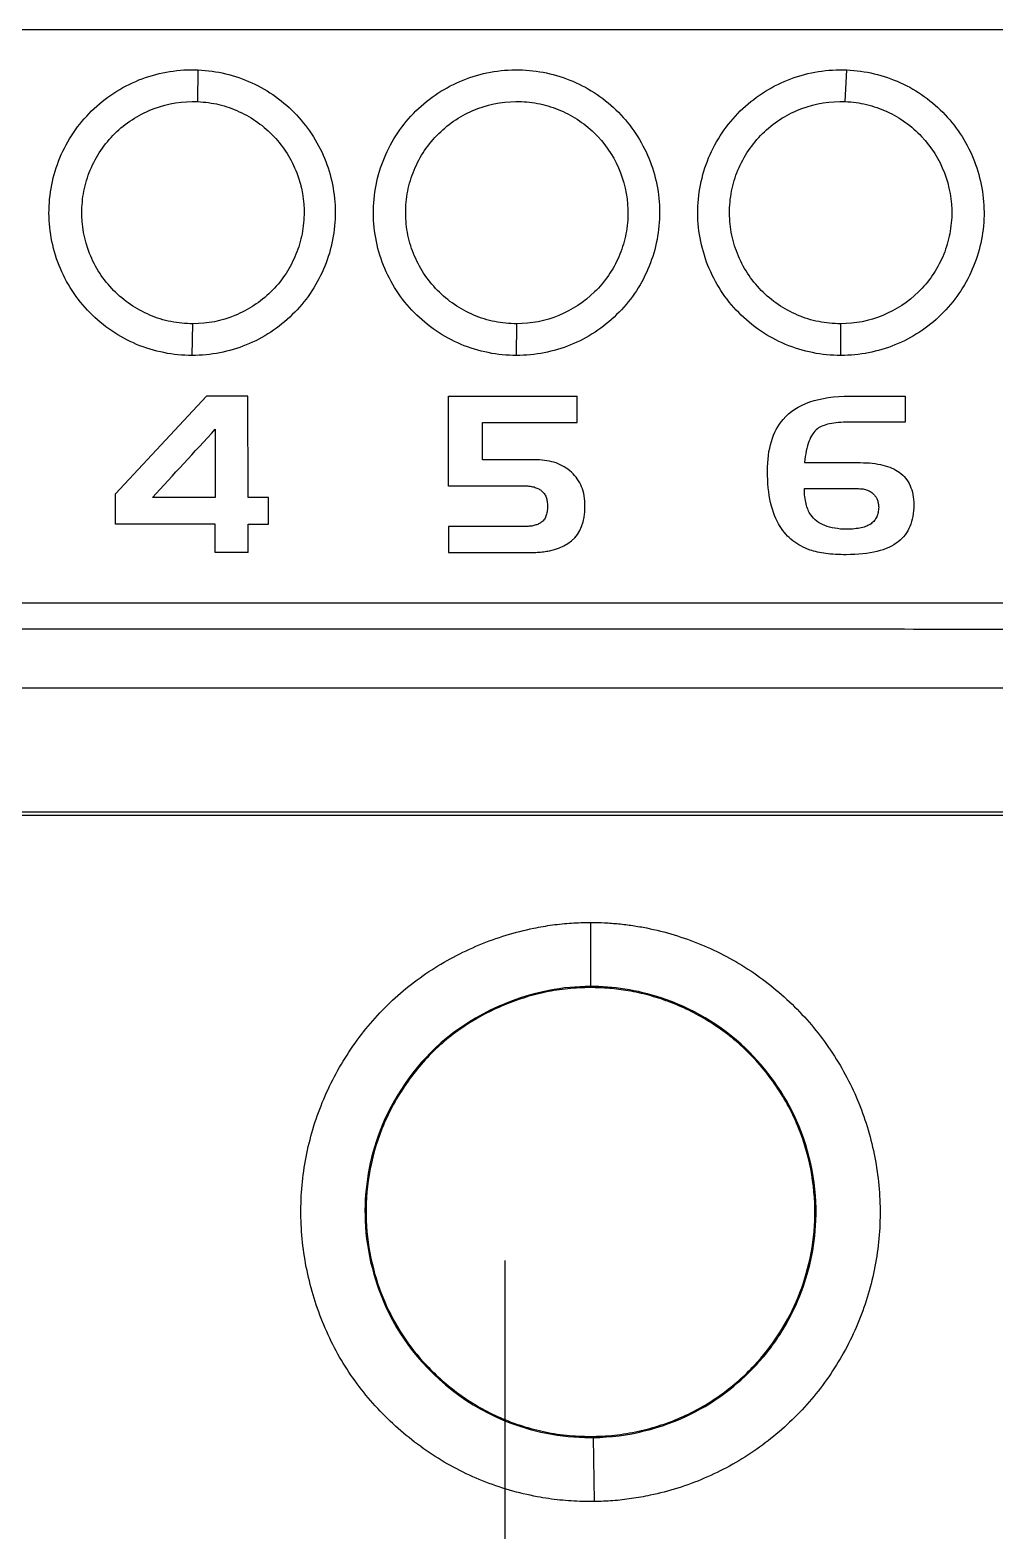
# Model space of a CAD drawing. Header units: inches. Extents: x 15 to 148, y 10 to 111.
# Drawn here: x 141.404 to 141.822, y 101.25 to 101.9 of the extents above; entities that cross this region are included whole.
import ezdxf

# ---------------------------------------------------------------- set-up
doc = ezdxf.new("R2010")
doc.units = ezdxf.units.IN
doc.header["$MEASUREMENT"] = 0
doc.layers.add('BLK_12AWG', color=7, linetype='Continuous')

# ---------------------------------------------------------------- blocks, each defined once
blk = doc.blocks.new('Varia')
at = {"color": 7, "linetype": 'Continuous'}
for p, q in [((165.2195, 100.8405), (162.0019, 100.8405)), ((163.078, 100.7784), (163.0784, 100.8059)), ((163.6389, 100.7784), (163.6402, 100.8059)), ((163.0731, 100.5585), (163.0739, 100.586)), ((163.3541, 100.5585), (163.3544, 100.586)), ((163.6351, 100.5585), (163.6349, 100.586)), ((163.0069, 100.4387), (163.0857, 100.5233)), ((163.1216, 100.4354), (163.1214, 100.5233)), ((163.2953, 100.4453), (163.2953, 100.5233)), ((163.2953, 100.5233), (163.4067, 100.5233)), ((163.4067, 100.5006), (163.4067, 100.5233)), ((163.6083, 100.5183), (163.612, 100.5194)), ((163.612, 100.5194), (163.6159, 100.5205)), ((163.6159, 100.5205), (163.6199, 100.5213)), ((163.6199, 100.5213), (163.6242, 100.522)), ((163.6242, 100.522), (163.6286, 100.5226)), ((163.6286, 100.5226), (163.6332, 100.523)), ((163.6332, 100.523), (163.638, 100.5232)), ((163.638, 100.5232), (163.6429, 100.5233)), ((163.6429, 100.5233), (163.6908, 100.5233)), ((163.6908, 100.5233), (163.6908, 100.5008)), ((163.5851, 100.5031), (163.5874, 100.5056)), ((163.5874, 100.5056), (163.5898, 100.5079)), ((163.5898, 100.5079), (163.5924, 100.51)), ((163.5924, 100.51), (163.5952, 100.512)), ((163.5952, 100.512), (163.5982, 100.5138)), ((163.5982, 100.5138), (163.6014, 100.5154)), ((163.6014, 100.5154), (163.6047, 100.5169)), ((163.6047, 100.5169), (163.6083, 100.5183)), ((163.0932, 100.4946), (163.0932, 100.4354)), ((163.3248, 100.468), (163.3248, 100.5006)), ((163.5779, 100.492), (163.5791, 100.4944)), ((163.5791, 100.4944), (163.5805, 100.4968)), ((163.5805, 100.4968), (163.5819, 100.499)), ((163.5819, 100.499), (163.5834, 100.5011)), ((163.5834, 100.5011), (163.5851, 100.5031)), ((163.6126, 100.4929), (163.6116, 100.4918)), ((163.6137, 100.494), (163.6126, 100.4929)), ((163.6148, 100.495), (163.6137, 100.494)), ((163.6157, 100.4957), (163.6148, 100.495)), ((163.6168, 100.4963), (163.6157, 100.4957)), ((163.618, 100.497), (163.6168, 100.4963)), ((163.6193, 100.4975), (163.618, 100.497)), ((163.6206, 100.498), (163.6193, 100.4975)), ((163.6221, 100.4985), (163.6206, 100.498)), ((163.6236, 100.499), (163.6221, 100.4985)), ((163.6253, 100.4993), (163.6236, 100.499)), ((163.6271, 100.4997), (163.6253, 100.4993)), ((163.6289, 100.5), (163.6271, 100.4997)), ((163.6309, 100.5002), (163.6289, 100.5)), ((163.6329, 100.5004), (163.6309, 100.5002)), ((163.6351, 100.5006), (163.6329, 100.5004)), ((163.6373, 100.5007), (163.6351, 100.5006)), ((163.6397, 100.5008), (163.6373, 100.5007)), ((163.6421, 100.5008), (163.6397, 100.5008)), ((163.6908, 100.5008), (163.6421, 100.5008)), ((163.5734, 100.4783), (163.5741, 100.4812)), ((163.5741, 100.4812), (163.5749, 100.4841)), ((163.5749, 100.4841), (163.5758, 100.4868)), ((163.5758, 100.4868), (163.5768, 100.4895)), ((163.5768, 100.4895), (163.5779, 100.492)), ((163.6061, 100.4802), (163.6055, 100.478)), ((163.6067, 100.4822), (163.6061, 100.4802)), ((163.6074, 100.4841), (163.6067, 100.4822)), ((163.6081, 100.4858), (163.6074, 100.4841)), ((163.6089, 100.4875), (163.6081, 100.4858)), ((163.6097, 100.489), (163.6089, 100.4875)), ((163.6107, 100.4905), (163.6097, 100.489)), ((163.6116, 100.4918), (163.6107, 100.4905)), ((163.3741, 100.468), (163.3719, 100.468)), ((163.3763, 100.4678), (163.3741, 100.468)), ((163.3785, 100.4676), (163.3763, 100.4678)), ((163.3805, 100.4673), (163.3785, 100.4676)), ((163.3826, 100.467), (163.3805, 100.4673)), ((163.3846, 100.4665), (163.3826, 100.467)), ((163.5717, 100.4654), (163.572, 100.4687)), ((163.572, 100.4687), (163.5724, 100.472)), ((163.5724, 100.472), (163.5728, 100.4752)), ((163.5728, 100.4752), (163.5734, 100.4783)), ((163.6038, 100.4684), (163.6035, 100.4657)), ((163.6042, 100.471), (163.6038, 100.4684)), ((163.6046, 100.4734), (163.6042, 100.471)), ((163.605, 100.4758), (163.6046, 100.4734)), ((163.6055, 100.478), (163.605, 100.4758)), ((163.3865, 100.466), (163.3846, 100.4665)), ((163.3884, 100.4654), (163.3865, 100.466)), ((163.3902, 100.4647), (163.3884, 100.4654)), ((163.392, 100.4639), (163.3902, 100.4647)), ((163.3937, 100.463), (163.392, 100.4639)), ((163.3954, 100.4621), (163.3937, 100.463)), ((163.3971, 100.461), (163.3954, 100.4621)), ((163.3987, 100.4599), (163.3971, 100.461)), ((163.4002, 100.4587), (163.3987, 100.4599)), ((163.4017, 100.4574), (163.4002, 100.4587)), ((163.4031, 100.4561), (163.4017, 100.4574)), ((163.4044, 100.4546), (163.4031, 100.4561)), ((163.4057, 100.4532), (163.4044, 100.4546)), ((163.5715, 100.4583), (163.5716, 100.4619)), ((163.5716, 100.4545), (163.5715, 100.4583)), ((163.5716, 100.4619), (163.5717, 100.4654)), ((163.5717, 100.4509), (163.5716, 100.4545)), ((163.6035, 100.4657), (163.6518, 100.4657)), ((163.6518, 100.4657), (163.6546, 100.4656)), ((163.6546, 100.4656), (163.6572, 100.4656)), ((163.6572, 100.4656), (163.6598, 100.4654)), ((163.6598, 100.4654), (163.6623, 100.4652)), ((163.6623, 100.4652), (163.6647, 100.4649)), ((163.6647, 100.4649), (163.667, 100.4645)), ((163.667, 100.4645), (163.6693, 100.4641)), ((163.6693, 100.4641), (163.6714, 100.4636)), ((163.6714, 100.4636), (163.6735, 100.463)), ((163.6735, 100.463), (163.6755, 100.4624)), ((163.6755, 100.4624), (163.6774, 100.4617)), ((163.6774, 100.4617), (163.6792, 100.461)), ((163.6792, 100.461), (163.6809, 100.4602)), ((163.6809, 100.4602), (163.6826, 100.4593)), ((163.6826, 100.4593), (163.6841, 100.4583)), ((163.6841, 100.4583), (163.6856, 100.4573)), ((163.6856, 100.4573), (163.6871, 100.4562)), ((163.6871, 100.4562), (163.6886, 100.4549)), ((163.6886, 100.4549), (163.6899, 100.4536)), ((163.3605, 100.4453), (163.2953, 100.4453)), ((163.3617, 100.4453), (163.3605, 100.4453)), ((163.3629, 100.4452), (163.3617, 100.4453)), ((163.3641, 100.4452), (163.3629, 100.4452)), ((163.3652, 100.4451), (163.3641, 100.4452)), ((163.3663, 100.4449), (163.3652, 100.4451)), ((163.3674, 100.4447), (163.3663, 100.4449)), ((163.3684, 100.4445), (163.3674, 100.4447)), ((163.3693, 100.4443), (163.3684, 100.4445)), ((163.3703, 100.444), (163.3693, 100.4443)), ((163.3712, 100.4437), (163.3703, 100.444)), ((163.372, 100.4434), (163.3712, 100.4437)), ((163.3729, 100.443), (163.372, 100.4434)), ((163.3737, 100.4426), (163.3729, 100.443)), ((163.3744, 100.4422), (163.3737, 100.4426)), ((163.3751, 100.4417), (163.3744, 100.4422)), ((163.3758, 100.4412), (163.3751, 100.4417)), ((163.3764, 100.4407), (163.3758, 100.4412)), ((163.377, 100.4401), (163.3764, 100.4407)), ((163.4068, 100.4516), (163.4057, 100.4532)), ((163.4079, 100.45), (163.4068, 100.4516)), ((163.4089, 100.4483), (163.4079, 100.45)), ((163.4097, 100.4466), (163.4089, 100.4483)), ((163.4105, 100.4447), (163.4097, 100.4466)), ((163.4112, 100.4429), (163.4105, 100.4447)), ((163.4118, 100.4409), (163.4112, 100.4429)), ((163.4123, 100.4389), (163.4118, 100.4409)), ((163.5719, 100.4473), (163.5717, 100.4509)), ((163.5722, 100.4439), (163.5719, 100.4473)), ((163.5726, 100.4405), (163.5722, 100.4439)), ((163.6035, 100.4413), (163.6035, 100.4432)), ((163.6036, 100.4395), (163.6035, 100.4413)), ((163.6503, 100.4432), (163.6514, 100.4431)), ((163.6514, 100.4431), (163.6524, 100.4431)), ((163.6524, 100.4431), (163.6534, 100.443)), ((163.6534, 100.443), (163.6544, 100.4429)), ((163.6544, 100.4429), (163.6553, 100.4427)), ((163.6553, 100.4427), (163.6563, 100.4425)), ((163.6563, 100.4425), (163.6571, 100.4422)), ((163.6571, 100.4422), (163.658, 100.4419)), ((163.658, 100.4419), (163.6588, 100.4416)), ((163.6588, 100.4416), (163.6596, 100.4412)), ((163.6596, 100.4412), (163.6604, 100.4408)), ((163.6604, 100.4408), (163.6611, 100.4403)), ((163.6899, 100.4536), (163.6911, 100.4522)), ((163.6911, 100.4522), (163.6922, 100.4507)), ((163.6922, 100.4507), (163.6933, 100.4491)), ((163.6933, 100.4491), (163.6942, 100.4475)), ((163.6942, 100.4475), (163.6951, 100.4457)), ((163.6951, 100.4457), (163.6958, 100.4439)), ((163.6958, 100.4439), (163.6964, 100.4421)), ((163.6964, 100.4421), (163.697, 100.4401)), ((163.0069, 100.4125), (163.0069, 100.4387)), ((163.1394, 100.4125), (163.1394, 100.4354)), ((163.3776, 100.4395), (163.377, 100.4401)), ((163.3781, 100.4389), (163.3776, 100.4395)), ((163.3781, 100.4389), (163.3786, 100.4382)), ((163.3786, 100.4382), (163.379, 100.4374)), ((163.379, 100.4374), (163.3794, 100.4367)), ((163.3794, 100.4367), (163.3797, 100.4358)), ((163.3797, 100.4358), (163.38, 100.435)), ((163.38, 100.435), (163.3803, 100.4341)), ((163.3803, 100.4341), (163.3805, 100.4331)), ((163.3805, 100.4331), (163.3807, 100.4322)), ((163.3807, 100.4322), (163.3808, 100.4311)), ((163.3808, 100.4311), (163.381, 100.4301)), ((163.381, 100.4301), (163.381, 100.429)), ((163.381, 100.429), (163.381, 100.4278)), ((163.381, 100.4278), (163.381, 100.4266)), ((163.4127, 100.4368), (163.4123, 100.4389)), ((163.413, 100.4347), (163.4127, 100.4368)), ((163.4133, 100.4325), (163.413, 100.4347)), ((163.4134, 100.4302), (163.4133, 100.4325)), ((163.4133, 100.423), (163.4134, 100.4278)), ((163.4134, 100.4278), (163.4134, 100.4302)), ((163.573, 100.4373), (163.5726, 100.4405)), ((163.5736, 100.4341), (163.573, 100.4373)), ((163.5742, 100.4311), (163.5736, 100.4341)), ((163.5749, 100.4281), (163.5742, 100.4311)), ((163.5757, 100.4253), (163.5749, 100.4281)), ((163.6037, 100.4378), (163.6036, 100.4395)), ((163.6039, 100.4361), (163.6037, 100.4378)), ((163.6041, 100.4345), (163.6039, 100.4361)), ((163.6043, 100.433), (163.6041, 100.4345)), ((163.6046, 100.4315), (163.6043, 100.433)), ((163.6049, 100.43), (163.6046, 100.4315)), ((163.6052, 100.4286), (163.6049, 100.43)), ((163.6056, 100.4273), (163.6052, 100.4286)), ((163.6611, 100.4403), (163.6618, 100.4398)), ((163.6618, 100.4398), (163.6624, 100.4393)), ((163.6624, 100.4393), (163.6631, 100.4387)), ((163.6631, 100.4387), (163.6637, 100.4381)), ((163.6637, 100.4381), (163.6642, 100.4376)), ((163.6642, 100.4376), (163.6646, 100.437)), ((163.6646, 100.437), (163.6651, 100.4364)), ((163.6651, 100.4364), (163.6655, 100.4358)), ((163.6655, 100.4358), (163.6658, 100.4351)), ((163.6658, 100.4351), (163.6662, 100.4345)), ((163.6662, 100.4345), (163.6664, 100.4338)), ((163.6664, 100.4338), (163.6667, 100.4331)), ((163.6667, 100.4331), (163.667, 100.4324)), ((163.667, 100.4324), (163.6672, 100.4317)), ((163.6672, 100.4317), (163.6673, 100.431)), ((163.6673, 100.431), (163.6675, 100.4302)), ((163.6675, 100.4302), (163.6676, 100.4295)), ((163.6676, 100.4295), (163.6677, 100.4287)), ((163.6677, 100.4287), (163.6677, 100.4279)), ((163.6677, 100.4279), (163.6678, 100.4271)), ((163.697, 100.4401), (163.6974, 100.4381)), ((163.6974, 100.4381), (163.6978, 100.436)), ((163.6978, 100.436), (163.698, 100.4338)), ((163.698, 100.4338), (163.6982, 100.4315)), ((163.6982, 100.4315), (163.6982, 100.4292)), ((163.6982, 100.4292), (163.6982, 100.4266)), ((163.3766, 100.4148), (163.3759, 100.4142)), ((163.3772, 100.4154), (163.3766, 100.4148)), ((163.3778, 100.4161), (163.3772, 100.4154)), ((163.3783, 100.4168), (163.3778, 100.4161)), ((163.3788, 100.4176), (163.3783, 100.4168)), ((163.3792, 100.4184), (163.3788, 100.4176)), ((163.3796, 100.4193), (163.3792, 100.4184)), ((163.3799, 100.4202), (163.3796, 100.4193)), ((163.3802, 100.4211), (163.3799, 100.4202)), ((163.3805, 100.4221), (163.3802, 100.4211)), ((163.3807, 100.4232), (163.3805, 100.4221)), ((163.3808, 100.4243), (163.3807, 100.4232)), ((163.3809, 100.4254), (163.3808, 100.4243)), ((163.381, 100.4266), (163.3809, 100.4254)), ((163.4118, 100.4143), (163.4127, 100.4185)), ((163.4127, 100.4185), (163.4133, 100.423)), ((163.5766, 100.4226), (163.5757, 100.4253)), ((163.5776, 100.4199), (163.5766, 100.4226)), ((163.5787, 100.4174), (163.5776, 100.4199)), ((163.5798, 100.415), (163.5787, 100.4174)), ((163.581, 100.4126), (163.5798, 100.415)), ((163.6061, 100.426), (163.6056, 100.4273)), ((163.6066, 100.4248), (163.6061, 100.426)), ((163.6071, 100.4236), (163.6066, 100.4248)), ((163.6077, 100.4225), (163.6071, 100.4236)), ((163.6083, 100.4215), (163.6077, 100.4225)), ((163.609, 100.4205), (163.6083, 100.4215)), ((163.6101, 100.419), (163.609, 100.4205)), ((163.6113, 100.4176), (163.6101, 100.419)), ((163.6127, 100.4162), (163.6113, 100.4176)), ((163.6142, 100.415), (163.6127, 100.4162)), ((163.6157, 100.4139), (163.6142, 100.415)), ((163.6635, 100.4148), (163.6628, 100.4141)), ((163.6641, 100.4155), (163.6635, 100.4148)), ((163.6647, 100.4162), (163.6641, 100.4155)), ((163.6652, 100.417), (163.6647, 100.4162)), ((163.6657, 100.4179), (163.6652, 100.417)), ((163.6661, 100.4188), (163.6657, 100.4179)), ((163.6665, 100.4197), (163.6661, 100.4188)), ((163.6668, 100.4206), (163.6665, 100.4197)), ((163.6671, 100.4216), (163.6668, 100.4206)), ((163.6673, 100.4226), (163.6671, 100.4216)), ((163.6675, 100.4237), (163.6673, 100.4226)), ((163.6676, 100.4248), (163.6675, 100.4237)), ((163.6677, 100.4259), (163.6676, 100.4248)), ((163.6678, 100.4271), (163.6677, 100.4259)), ((163.6969, 100.4168), (163.6963, 100.4146)), ((163.6974, 100.4191), (163.6969, 100.4168)), ((163.6977, 100.4215), (163.6974, 100.4191)), ((163.698, 100.424), (163.6977, 100.4215)), ((163.6982, 100.4266), (163.698, 100.424)), ((163.0932, 100.4125), (163.0069, 100.4125)), ((163.0932, 100.3879), (163.0932, 100.4125)), ((163.1216, 100.3879), (163.1216, 100.4125)), ((163.2953, 100.4104), (163.2953, 100.3879)), ((163.3617, 100.4104), (163.3605, 100.4104)), ((163.3629, 100.4104), (163.3617, 100.4104)), ((163.3641, 100.4105), (163.3629, 100.4104)), ((163.3652, 100.4106), (163.3641, 100.4105)), ((163.3662, 100.4107), (163.3652, 100.4106)), ((163.3673, 100.4108), (163.3662, 100.4107)), ((163.3682, 100.411), (163.3673, 100.4108)), ((163.3692, 100.4112), (163.3682, 100.411)), ((163.3701, 100.4114), (163.3692, 100.4112)), ((163.3709, 100.4117), (163.3701, 100.4114)), ((163.3718, 100.4119), (163.3709, 100.4117)), ((163.3725, 100.4122), (163.3718, 100.4119)), ((163.3733, 100.4126), (163.3725, 100.4122)), ((163.374, 100.4129), (163.3733, 100.4126)), ((163.3746, 100.4133), (163.374, 100.4129)), ((163.3752, 100.4137), (163.3746, 100.4133)), ((163.3759, 100.4142), (163.3752, 100.4137)), ((163.4045, 100.4005), (163.4069, 100.4035)), ((163.4069, 100.4035), (163.4089, 100.4068)), ((163.4089, 100.4068), (163.4105, 100.4104)), ((163.4105, 100.4104), (163.4118, 100.4143)), ((163.5824, 100.4104), (163.581, 100.4126)), ((163.5835, 100.4086), (163.5824, 100.4104)), ((163.5848, 100.4069), (163.5835, 100.4086)), ((163.5861, 100.4052), (163.5848, 100.4069)), ((163.5874, 100.4037), (163.5861, 100.4052)), ((163.5888, 100.4021), (163.5874, 100.4037)), ((163.5903, 100.4007), (163.5888, 100.4021)), ((163.6174, 100.4129), (163.6157, 100.4139)), ((163.6192, 100.412), (163.6174, 100.4129)), ((163.6211, 100.4112), (163.6192, 100.412)), ((163.6231, 100.4104), (163.6211, 100.4112)), ((163.6252, 100.4098), (163.6231, 100.4104)), ((163.6274, 100.4093), (163.6252, 100.4098)), ((163.6297, 100.4088), (163.6274, 100.4093)), ((163.6321, 100.4085), (163.6297, 100.4088)), ((163.6346, 100.4082), (163.6321, 100.4085)), ((163.6373, 100.4081), (163.6346, 100.4082)), ((163.64, 100.4081), (163.6373, 100.4081)), ((163.6418, 100.4081), (163.64, 100.4081)), ((163.6436, 100.4081), (163.6418, 100.4081)), ((163.6452, 100.4082), (163.6436, 100.4081)), ((163.6469, 100.4084), (163.6452, 100.4082)), ((163.6484, 100.4085), (163.6469, 100.4084)), ((163.6499, 100.4087), (163.6484, 100.4085)), ((163.6513, 100.409), (163.6499, 100.4087)), ((163.6527, 100.4092), (163.6513, 100.409)), ((163.654, 100.4096), (163.6527, 100.4092)), ((163.6552, 100.4099), (163.654, 100.4096)), ((163.6564, 100.4103), (163.6552, 100.4099)), ((163.6575, 100.4107), (163.6564, 100.4103)), ((163.6585, 100.4112), (163.6575, 100.4107)), ((163.6595, 100.4117), (163.6585, 100.4112)), ((163.6604, 100.4122), (163.6595, 100.4117)), ((163.6613, 100.4128), (163.6604, 100.4122)), ((163.662, 100.4134), (163.6613, 100.4128)), ((163.6628, 100.4141), (163.662, 100.4134)), ((163.6907, 100.4031), (163.6894, 100.4015)), ((163.6919, 100.4048), (163.6907, 100.4031)), ((163.693, 100.4066), (163.6919, 100.4048)), ((163.694, 100.4085), (163.693, 100.4066)), ((163.6949, 100.4104), (163.694, 100.4085)), ((163.6956, 100.4125), (163.6949, 100.4104)), ((163.6963, 100.4146), (163.6956, 100.4125)), ((163.3826, 100.3893), (163.3871, 100.3904)), ((163.3871, 100.3904), (163.3913, 100.3918)), ((163.3913, 100.3918), (163.3952, 100.3935)), ((163.3952, 100.3935), (163.3986, 100.3955)), ((163.3986, 100.3955), (163.4018, 100.3979)), ((163.4018, 100.3979), (163.4045, 100.4005)), ((163.5918, 100.3993), (163.5903, 100.4007)), ((163.5934, 100.398), (163.5918, 100.3993)), ((163.5951, 100.3968), (163.5934, 100.398)), ((163.5968, 100.3956), (163.5951, 100.3968)), ((163.5986, 100.3945), (163.5968, 100.3956)), ((163.6004, 100.3935), (163.5986, 100.3945)), ((163.6023, 100.3925), (163.6004, 100.3935)), ((163.6043, 100.3916), (163.6023, 100.3925)), ((163.6063, 100.3908), (163.6043, 100.3916)), ((163.6084, 100.39), (163.6063, 100.3908)), ((163.6099, 100.3895), (163.6084, 100.39)), ((163.6114, 100.3891), (163.6099, 100.3895)), ((163.6131, 100.3886), (163.6114, 100.3891)), ((163.6663, 100.3887), (163.6635, 100.3881)), ((163.6691, 100.3895), (163.6663, 100.3887)), ((163.6717, 100.3903), (163.6691, 100.3895)), ((163.6742, 100.3912), (163.6717, 100.3903)), ((163.6766, 100.3923), (163.6742, 100.3912)), ((163.6789, 100.3934), (163.6766, 100.3923)), ((163.681, 100.3945), (163.6789, 100.3934)), ((163.683, 100.3958), (163.681, 100.3945)), ((163.6848, 100.3972), (163.683, 100.3958)), ((163.6864, 100.3985), (163.6848, 100.3972)), ((163.688, 100.4), (163.6864, 100.3985)), ((163.6894, 100.4015), (163.688, 100.4)), ((163.1216, 100.3879), (163.0932, 100.3879)), ((163.6148, 100.3882), (163.6131, 100.3886)), ((163.6165, 100.3878), (163.6148, 100.3882)), ((163.6183, 100.3875), (163.6165, 100.3878)), ((163.6202, 100.3872), (163.6183, 100.3875)), ((163.6221, 100.387), (163.6202, 100.3872)), ((163.6241, 100.3867), (163.6221, 100.387)), ((163.6261, 100.3865), (163.6241, 100.3867)), ((163.6282, 100.3863), (163.6261, 100.3865)), ((163.6304, 100.3862), (163.6282, 100.3863)), ((163.6326, 100.3861), (163.6304, 100.3862)), ((163.6349, 100.386), (163.6326, 100.3861)), ((163.6372, 100.3859), (163.6349, 100.386)), ((163.6396, 100.3859), (163.6372, 100.3859)), ((163.6434, 100.386), (163.6396, 100.3859)), ((163.6471, 100.3861), (163.6434, 100.386)), ((163.6506, 100.3863), (163.6471, 100.3861)), ((163.654, 100.3866), (163.6506, 100.3863)), ((163.6573, 100.387), (163.654, 100.3866)), ((163.6604, 100.3875), (163.6573, 100.387)), ((163.6635, 100.3881), (163.6604, 100.3875)), ((165.1712, 100.2703), (162.0982, 100.2703)), ((165.1238, 100.2703), (162.1458, 100.2703)), ((161.9117, 100.1632), (165.0906, 100.1632)), ((161.9117, 100.1603), (165.0906, 100.1603)), ((163.4182, 100.0674), (163.4181, 100.0119)), ((163.4181, 100.011), (163.4181, 100.0119)), ((163.4181, 99.6212), (163.4182, 99.6221)), ((163.4206, 99.6212), (163.4213, 99.5657))]:
    blk.add_line(p, q, dxfattribs=at)
for points, knots in [([(163.0731, 100.5585), (163.0649, 100.5585), (163.0567, 100.5593), (163.0407, 100.5626), (163.0327, 100.565), (163.0175, 100.5713), (163.0103, 100.5752), (162.9967, 100.5845), (162.9903, 100.5898), (162.9732, 100.6073), (162.9639, 100.6214), (162.9549, 100.6442), (162.9526, 100.6522), (162.9497, 100.6684), (162.949, 100.6766), (162.9494, 100.693), (162.9504, 100.7013), (162.954, 100.7173), (162.9565, 100.725), (162.9666, 100.7477), (162.9763, 100.7612), (162.9944, 100.7781), (163.0009, 100.7831), (163.0148, 100.7917), (163.0223, 100.7954), (163.0453, 100.804), (163.0619, 100.8066), (163.0784, 100.8059)], [0, 0, 0, 0, 0.0625, 0.0625, 0.125, 0.125, 0.1875, 0.1875, 0.25, 0.25, 0.375, 0.375, 0.4375, 0.4375, 0.5, 0.5, 0.5625, 0.5625, 0.625, 0.625, 0.75, 0.75, 0.8125, 0.8125, 0.875, 0.875, 1, 1, 1, 1]), ([(163.0784, 100.8059), (163.0865, 100.8056), (163.0944, 100.8044), (163.1099, 100.8007), (163.1176, 100.7981), (163.1321, 100.7914), (163.139, 100.7874), (163.152, 100.7781), (163.1581, 100.7727), (163.1744, 100.7553), (163.1832, 100.7415), (163.1946, 100.7118), (163.1974, 100.6956), (163.1969, 100.6717), (163.196, 100.6637), (163.1925, 100.648), (163.1901, 100.6405), (163.1837, 100.6258), (163.1798, 100.6187), (163.1708, 100.6056), (163.1656, 100.5995), (163.1484, 100.5826), (163.1349, 100.5737), (163.1125, 100.5646), (163.1049, 100.5624), (163.0893, 100.5593), (163.0812, 100.5585), (163.0731, 100.5585)], [0, 0, 0, 0, 0.0625, 0.0625, 0.125, 0.125, 0.1875, 0.1875, 0.25, 0.25, 0.375, 0.375, 0.5, 0.5, 0.5625, 0.5625, 0.625, 0.625, 0.6875, 0.6875, 0.75, 0.75, 0.875, 0.875, 0.9375, 0.9375, 1, 1, 1, 1]), ([(163.3541, 100.5585), (163.3458, 100.5585), (163.3377, 100.5593), (163.3216, 100.5626), (163.3136, 100.565), (163.2985, 100.5713), (163.2913, 100.5752), (163.2777, 100.5845), (163.2713, 100.5898), (163.2541, 100.6073), (163.2449, 100.6214), (163.2359, 100.6442), (163.2336, 100.6522), (163.2307, 100.6684), (163.23, 100.6765), (163.2304, 100.6929), (163.2314, 100.7012), (163.2349, 100.7172), (163.2375, 100.725), (163.2476, 100.7476), (163.2572, 100.7612), (163.2752, 100.7781), (163.2817, 100.783), (163.2957, 100.7917), (163.3032, 100.7954), (163.3262, 100.8039), (163.3427, 100.8066), (163.3593, 100.8059)], [0, 0, 0, 0, 0.0625, 0.0625, 0.125, 0.125, 0.1875, 0.1875, 0.25, 0.25, 0.375, 0.375, 0.4375, 0.4375, 0.5, 0.5, 0.5625, 0.5625, 0.625, 0.625, 0.75, 0.75, 0.8125, 0.8125, 0.875, 0.875, 1, 1, 1, 1]), ([(163.3593, 100.8059), (163.3673, 100.8056), (163.3752, 100.8044), (163.3908, 100.8007), (163.3984, 100.7981), (163.413, 100.7915), (163.4199, 100.7875), (163.4329, 100.7782), (163.439, 100.7728), (163.4554, 100.7554), (163.4641, 100.7415), (163.4755, 100.7118), (163.4784, 100.6957), (163.4779, 100.6718), (163.4769, 100.6637), (163.4735, 100.6481), (163.4711, 100.6405), (163.4647, 100.6258), (163.4608, 100.6187), (163.4518, 100.6056), (163.4466, 100.5995), (163.4294, 100.5826), (163.4159, 100.5737), (163.3935, 100.5646), (163.3859, 100.5624), (163.3703, 100.5593), (163.3622, 100.5585), (163.3541, 100.5585)], [0, 0, 0, 0, 0.0625, 0.0625, 0.125, 0.125, 0.1875, 0.1875, 0.25, 0.25, 0.375, 0.375, 0.5, 0.5, 0.5625, 0.5625, 0.625, 0.625, 0.6875, 0.6875, 0.75, 0.75, 0.875, 0.875, 0.9375, 0.9375, 1, 1, 1, 1]), ([(163.6351, 100.5585), (163.6268, 100.5585), (163.6186, 100.5593), (163.6026, 100.5626), (163.5946, 100.565), (163.5795, 100.5713), (163.5723, 100.5752), (163.5587, 100.5845), (163.5523, 100.5898), (163.5351, 100.6073), (163.5259, 100.6214), (163.5169, 100.6442), (163.5146, 100.6522), (163.5116, 100.6684), (163.511, 100.6765), (163.5113, 100.6929), (163.5123, 100.7012), (163.5159, 100.7172), (163.5184, 100.725), (163.5285, 100.7476), (163.5382, 100.7612), (163.5562, 100.7781), (163.5627, 100.783), (163.5766, 100.7917), (163.5841, 100.7954), (163.6072, 100.8039), (163.6237, 100.8066), (163.6402, 100.8059)], [0, 0, 0, 0, 0.0625, 0.0625, 0.125, 0.125, 0.1875, 0.1875, 0.25, 0.25, 0.375, 0.375, 0.4375, 0.4375, 0.5, 0.5, 0.5625, 0.5625, 0.625, 0.625, 0.75, 0.75, 0.8125, 0.8125, 0.875, 0.875, 1, 1, 1, 1]), ([(163.6402, 100.8059), (163.6483, 100.8056), (163.6562, 100.8044), (163.6717, 100.8007), (163.6794, 100.7981), (163.694, 100.7915), (163.7008, 100.7875), (163.7138, 100.7782), (163.7199, 100.7728), (163.7309, 100.7612), (163.7357, 100.7549), (163.7443, 100.7413), (163.7479, 100.7341), (163.7565, 100.7118), (163.7593, 100.6957), (163.7589, 100.6718), (163.7579, 100.6637), (163.7545, 100.6481), (163.7521, 100.6405), (163.7457, 100.6258), (163.7418, 100.6187), (163.7327, 100.6056), (163.7276, 100.5995), (163.7104, 100.5826), (163.6968, 100.5737), (163.6745, 100.5646), (163.6669, 100.5624), (163.6512, 100.5593), (163.6432, 100.5585), (163.6351, 100.5585)], [0, 0, 0, 0, 0.0625, 0.0625, 0.125, 0.125, 0.1875, 0.1875, 0.25, 0.25, 0.3125, 0.3125, 0.375, 0.375, 0.5, 0.5, 0.5625, 0.5625, 0.625, 0.625, 0.6875, 0.6875, 0.75, 0.75, 0.875, 0.875, 0.9375, 0.9375, 1, 1, 1, 1]), ([(163.0739, 100.586), (163.0674, 100.586), (163.0611, 100.5866), (163.0486, 100.5891), (163.0424, 100.591), (163.0307, 100.596), (163.0251, 100.599), (163.0145, 100.6062), (163.0096, 100.6104), (162.9962, 100.624), (162.9891, 100.635), (162.9797, 100.6586), (162.9774, 100.6715), (162.9778, 100.6906), (162.9785, 100.697), (162.9813, 100.7095), (162.9833, 100.7155), (162.9885, 100.7272), (162.9917, 100.7329), (162.9991, 100.7432), (163.0033, 100.748), (163.0173, 100.7612), (163.0283, 100.768), (163.0524, 100.7769), (163.0651, 100.779), (163.078, 100.7784)], [0, 0, 0, 0, 0.0625, 0.0625, 0.125, 0.125, 0.1875, 0.1875, 0.25, 0.25, 0.375, 0.375, 0.5, 0.5, 0.5625, 0.5625, 0.625, 0.625, 0.6875, 0.6875, 0.75, 0.75, 0.875, 0.875, 1, 1, 1, 1]), ([(163.3544, 100.586), (163.3479, 100.586), (163.3416, 100.5866), (163.3291, 100.5891), (163.3229, 100.591), (163.3112, 100.596), (163.3056, 100.599), (163.295, 100.6062), (163.2901, 100.6104), (163.2767, 100.624), (163.2696, 100.635), (163.2626, 100.6527), (163.2608, 100.6589), (163.2585, 100.6715), (163.258, 100.6778), (163.2583, 100.6905), (163.259, 100.697), (163.2618, 100.7094), (163.2638, 100.7154), (163.269, 100.7271), (163.2722, 100.7328), (163.2796, 100.7432), (163.2838, 100.748), (163.2977, 100.7611), (163.3087, 100.768), (163.3328, 100.7769), (163.3455, 100.779), (163.3584, 100.7784)], [0, 0, 0, 0, 0.0625, 0.0625, 0.125, 0.125, 0.1875, 0.1875, 0.25, 0.25, 0.375, 0.375, 0.4375, 0.4375, 0.5, 0.5, 0.5625, 0.5625, 0.625, 0.625, 0.6875, 0.6875, 0.75, 0.75, 0.875, 0.875, 1, 1, 1, 1]), ([(163.6349, 100.586), (163.6284, 100.586), (163.6221, 100.5866), (163.6096, 100.5891), (163.6034, 100.591), (163.5917, 100.596), (163.5861, 100.599), (163.5755, 100.6062), (163.5706, 100.6104), (163.5572, 100.624), (163.5501, 100.635), (163.5431, 100.6527), (163.5413, 100.6589), (163.539, 100.6715), (163.5385, 100.6778), (163.5388, 100.6905), (163.5395, 100.697), (163.5423, 100.7094), (163.5443, 100.7154), (163.5495, 100.7271), (163.5527, 100.7328), (163.5601, 100.7432), (163.5643, 100.748), (163.5782, 100.7611), (163.5892, 100.768), (163.6133, 100.7769), (163.626, 100.779), (163.6389, 100.7784)], [0, 0, 0, 0, 0.0625, 0.0625, 0.125, 0.125, 0.1875, 0.1875, 0.25, 0.25, 0.375, 0.375, 0.4375, 0.4375, 0.5, 0.5, 0.5625, 0.5625, 0.625, 0.625, 0.6875, 0.6875, 0.75, 0.75, 0.875, 0.875, 1, 1, 1, 1]), ([(163.078, 100.7784), (163.0842, 100.7781), (163.0904, 100.7773), (163.1024, 100.7744), (163.1083, 100.7723), (163.1197, 100.7671), (163.125, 100.764), (163.1351, 100.7568), (163.1398, 100.7526), (163.1483, 100.7436), (163.1521, 100.7387), (163.1587, 100.7281), (163.1615, 100.7225), (163.1682, 100.7052), (163.1703, 100.6926), (163.17, 100.6741), (163.1692, 100.6678), (163.1666, 100.6556), (163.1647, 100.6497), (163.1597, 100.6384), (163.1567, 100.6328), (163.1497, 100.6226), (163.1457, 100.6179), (163.1323, 100.6048), (163.1218, 100.5979), (163.0987, 100.5884), (163.0864, 100.586), (163.0739, 100.586)], [0, 0, 0, 0, 0.0625, 0.0625, 0.125, 0.125, 0.1875, 0.1875, 0.25, 0.25, 0.3125, 0.3125, 0.375, 0.375, 0.5, 0.5, 0.5625, 0.5625, 0.625, 0.625, 0.6875, 0.6875, 0.75, 0.75, 0.875, 0.875, 1, 1, 1, 1]), ([(163.3584, 100.7784), (163.3646, 100.7782), (163.3708, 100.7773), (163.3828, 100.7744), (163.3888, 100.7724), (163.4001, 100.7672), (163.4054, 100.7641), (163.4155, 100.7568), (163.4203, 100.7527), (163.433, 100.7391), (163.4398, 100.7283), (163.4486, 100.7052), (163.4508, 100.6927), (163.4505, 100.6741), (163.4497, 100.6678), (163.4471, 100.6557), (163.4452, 100.6498), (163.4403, 100.6384), (163.4372, 100.6329), (163.4302, 100.6226), (163.4262, 100.6179), (163.4128, 100.6048), (163.4024, 100.5979), (163.3792, 100.5884), (163.3669, 100.586), (163.3544, 100.586)], [0, 0, 0, 0, 0.0625, 0.0625, 0.125, 0.125, 0.1875, 0.1875, 0.25, 0.25, 0.375, 0.375, 0.5, 0.5, 0.5625, 0.5625, 0.625, 0.625, 0.6875, 0.6875, 0.75, 0.75, 0.875, 0.875, 1, 1, 1, 1]), ([(163.6389, 100.7784), (163.6451, 100.7782), (163.6513, 100.7773), (163.6633, 100.7744), (163.6693, 100.7724), (163.6806, 100.7672), (163.6859, 100.7641), (163.696, 100.7568), (163.7008, 100.7527), (163.7135, 100.7391), (163.7203, 100.7283), (163.7291, 100.7052), (163.7313, 100.6927), (163.731, 100.6741), (163.7302, 100.6678), (163.7276, 100.6557), (163.7257, 100.6498), (163.7208, 100.6384), (163.7177, 100.6329), (163.7107, 100.6226), (163.7067, 100.6179), (163.6933, 100.6048), (163.6829, 100.5979), (163.6597, 100.5884), (163.6474, 100.586), (163.6349, 100.586)], [0, 0, 0, 0, 0.0625, 0.0625, 0.125, 0.125, 0.1875, 0.1875, 0.25, 0.25, 0.375, 0.375, 0.5, 0.5, 0.5625, 0.5625, 0.625, 0.625, 0.6875, 0.6875, 0.75, 0.75, 0.875, 0.875, 1, 1, 1, 1]), ([(161.9615, 100.3442), (162.51, 100.3442), (163.0608, 100.3442), (163.8871, 100.3442), (164.1623, 100.3442), (164.7117, 100.3442), (164.986, 100.3442), (165.2599, 100.3442)], [0, 0, 0, 0, 0.5, 0.5, 0.75, 0.75, 1, 1, 1, 1]), ([(162.2512, 100.3219), (162.2938, 100.3219), (162.3798, 100.3219), (162.5101, 100.3218), (162.6427, 100.3218), (162.7777, 100.3217), (162.915, 100.3217), (163.0547, 100.3216), (163.1967, 100.3216), (163.3411, 100.3216), (163.4878, 100.3216), (163.6689, 100.3216), (163.8813, 100.3215), (164.122, 100.3216), (164.3561, 100.3216), (164.5835, 100.3216), (164.8043, 100.3217), (164.9491, 100.3217), (165.0204, 100.3218)], [0, 0, 0, 0, 0.046189, 0.09323, 0.14112, 0.189859, 0.239445, 0.289876, 0.341151, 0.393267, 0.446223, 0.500016, 0.589309, 0.676229, 0.760767, 0.842913, 0.92266, 1, 1, 1, 1]), ([(163.4213, 99.5657), (163.418, 99.5657), (163.4114, 99.5657), (163.4016, 99.5662), (163.3917, 99.567), (163.3819, 99.5682), (163.3672, 99.5707), (163.348, 99.5752), (163.3246, 99.5833), (163.3021, 99.5936), (163.2737, 99.6104), (163.2414, 99.6364), (163.2147, 99.668), (163.1975, 99.6961), (163.1834, 99.7259), (163.1711, 99.7655), (163.1657, 99.815), (163.1703, 99.8644), (163.1844, 99.9121), (163.2077, 99.956), (163.2389, 99.9947), (163.2709, 100.0209), (163.2993, 100.0377), (163.3217, 100.0483), (163.345, 100.0567), (163.3664, 100.0621), (163.3853, 100.0654), (163.4017, 100.0671), (163.4127, 100.0673), (163.4182, 100.0674)], [0, 0, 0, 0, 0.012505, 0.024994, 0.037488, 0.050005, 0.062565, 0.093872, 0.125109, 0.156219, 0.187634, 0.250114, 0.312581, 0.34356, 0.375116, 0.437599, 0.500056, 0.562528, 0.624991, 0.687467, 0.749928, 0.812364, 0.843513, 0.874921, 0.906249, 0.937469, 0.958451, 0.979263, 1, 1, 1, 1]), ([(163.4182, 100.0674), (163.4222, 100.0674), (163.4304, 100.0672), (163.4426, 100.0663), (163.4548, 100.0648), (163.4709, 100.062), (163.4908, 100.057), (163.5216, 100.046), (163.5579, 100.0267), (163.5961, 99.9955), (163.6274, 99.9575), (163.651, 99.9142), (163.6654, 99.8671), (163.6707, 99.8181), (163.6661, 99.769), (163.6522, 99.7217), (163.6293, 99.678), (163.5983, 99.6397), (163.5668, 99.6133), (163.5389, 99.5962), (163.5169, 99.5855), (163.4938, 99.577), (163.4727, 99.5715), (163.4539, 99.5681), (163.4376, 99.5662), (163.4268, 99.5659), (163.4213, 99.5657)], [0, 0, 0, 0, 0.0156359, 0.0312505, 0.0468815, 0.0625661, 0.0938808, 0.1251115, 0.187592, 0.2500585, 0.3125519, 0.375034, 0.4375084, 0.4999878, 0.5624469, 0.6249326, 0.6874008, 0.7498782, 0.8123575, 0.8437189, 0.8748938, 0.9060995, 0.9374436, 0.9583568, 0.9791794, 1, 1, 1, 1]), ([(163.4181, 100.0119), (163.4063, 100.0119), (163.3626, 100.0081), (163.285, 99.9736), (163.2296, 99.888), (163.218, 99.8026), (163.2346, 99.7437), (163.2665, 99.6872), (163.3229, 99.6353), (163.3925, 99.6212), (163.4181, 99.6212)], [0, 0, 0, 0, 0.0340909, 0.125, 0.1931818, 0.25, 0.3181818, 0.3465909, 0.4431818, 0.5, 0.5, 0.5, 0.5]), ([(163.4206, 99.6212), (163.4505, 99.6216), (163.5055, 99.6355), (163.557, 99.6759), (163.5844, 99.7118), (163.6039, 99.7498), (163.619, 99.8122), (163.6046, 99.8934), (163.5525, 99.9666), (163.4944, 99.9996), (163.4476, 100.0105), (163.428, 100.0119), (163.4181, 100.0119)], [0.5018059, 0.5018059, 0.5018059, 0.5018059, 0.5681818, 0.625, 0.6590909, 0.6931818, 0.75, 0.8181818, 0.875, 0.9431818, 0.9715909, 1, 1, 1, 1]), ([(163.4181, 100.011), (163.4149, 100.0109), (163.4084, 100.0108), (163.3986, 100.01), (163.3889, 100.0088), (163.3793, 100.007), (163.3697, 100.0048), (163.3601, 100.002), (163.3477, 99.9977), (163.3328, 99.9914), (163.3156, 99.982), (163.2991, 99.9709), (163.2783, 99.9532), (163.256, 99.9264), (163.2362, 99.8894), (163.2252, 99.8495), (163.2226, 99.8098), (163.2278, 99.7725), (163.2388, 99.7391), (163.2547, 99.7091), (163.2764, 99.6821), (163.3039, 99.6578), (163.3317, 99.6414), (163.3565, 99.6317), (163.3765, 99.6263), (163.3972, 99.6228), (163.4112, 99.6223), (163.4182, 99.6221)], [0, 0, 0, 0, 0.0160279, 0.0320248, 0.0480335, 0.0640971, 0.0802578, 0.0965574, 0.1130363, 0.1446768, 0.1761248, 0.2093743, 0.2420965, 0.3103276, 0.3792778, 0.4469564, 0.5121749, 0.5737386, 0.6310238, 0.6840545, 0.7399393, 0.8002393, 0.8640012, 0.8972825, 0.9311426, 0.9657318, 1, 1, 1, 1]), ([(163.4182, 99.6221), (163.4216, 99.6222), (163.4286, 99.6223), (163.439, 99.6232), (163.4494, 99.6246), (163.463, 99.6272), (163.4796, 99.6317), (163.4984, 99.639), (163.5161, 99.6481), (163.5373, 99.662), (163.5601, 99.6821), (163.5814, 99.7092), (163.5976, 99.7391), (163.6086, 99.7725), (163.6138, 99.8098), (163.6111, 99.8496), (163.6001, 99.8894), (163.5803, 99.9263), (163.5535, 99.9581), (163.5214, 99.9828), (163.4923, 99.997), (163.4686, 100.0046), (163.4515, 100.0083), (163.4346, 100.0106), (163.4236, 100.0108), (163.4181, 100.011)], [0, 0, 0, 0, 0.017044, 0.0341305, 0.0513097, 0.0686308, 0.1023049, 0.1357422, 0.1676865, 0.1999843, 0.260259, 0.3158135, 0.3691776, 0.4262856, 0.4880394, 0.5533297, 0.620888, 0.6896401, 0.757956, 0.823991, 0.8870136, 0.9162778, 0.9459285, 0.9729784, 1, 1, 1, 1])]:
    blk.add_open_spline(points, degree=3, knots=knots, dxfattribs=at)
for points in [[(163.1214, 100.5233), (163.1095, 100.5233), (163.0976, 100.5233), (163.0857, 100.5233)], [(163.0387, 100.4354), (163.0569, 100.4551), (163.0751, 100.4749), (163.0932, 100.4946)], [(163.3248, 100.5006), (163.3521, 100.5006), (163.3794, 100.5006), (163.4067, 100.5006)], [(163.3719, 100.468), (163.3562, 100.468), (163.3405, 100.468), (163.3248, 100.468)], [(163.6035, 100.4432), (163.6191, 100.4432), (163.6347, 100.4432), (163.6503, 100.4432)], [(163.0932, 100.4354), (163.0751, 100.4354), (163.0569, 100.4354), (163.0387, 100.4354)], [(163.1394, 100.4354), (163.1335, 100.4354), (163.1275, 100.4354), (163.1216, 100.4354)], [(163.1216, 100.4125), (163.1275, 100.4125), (163.1335, 100.4125), (163.1394, 100.4125)], [(163.3605, 100.4104), (163.3387, 100.4104), (163.317, 100.4104), (163.2953, 100.4104)], [(163.3776, 100.3885), (163.3793, 100.3888), (163.3809, 100.389), (163.3826, 100.3893)], [(163.2953, 100.3879), (163.3191, 100.3879), (163.3429, 100.3879), (163.3667, 100.3879)], [(163.3667, 100.3879), (163.3686, 100.3879), (163.3705, 100.388), (163.3723, 100.388)], [(163.3723, 100.388), (163.3741, 100.3882), (163.3759, 100.3883), (163.3776, 100.3885)], [(163.4181, 99.6212), (163.419, 99.6212), (163.4198, 99.6212), (163.4206, 99.6212)]]:
    blk.add_open_spline(points, degree=3, dxfattribs=at)

msp = doc.modelspace()

# ---------------------------------------------------------------- linework, layer by layer
at = {"layer": 'BLK_12AWG'}
msp.add_line((141.61027, 99.31176), (141.61027, 101.36675), dxfattribs=at)

# ---------------------------------------------------------------- block references
at = {"layer": 'BLK_12AWG', "xscale": 0.5, "yscale": 0.5, "zscale": 0.5}
msp.add_blockref('Varia', (59.93813, 51.47947), dxfattribs=at)

doc.saveas('drawing.dxf')
